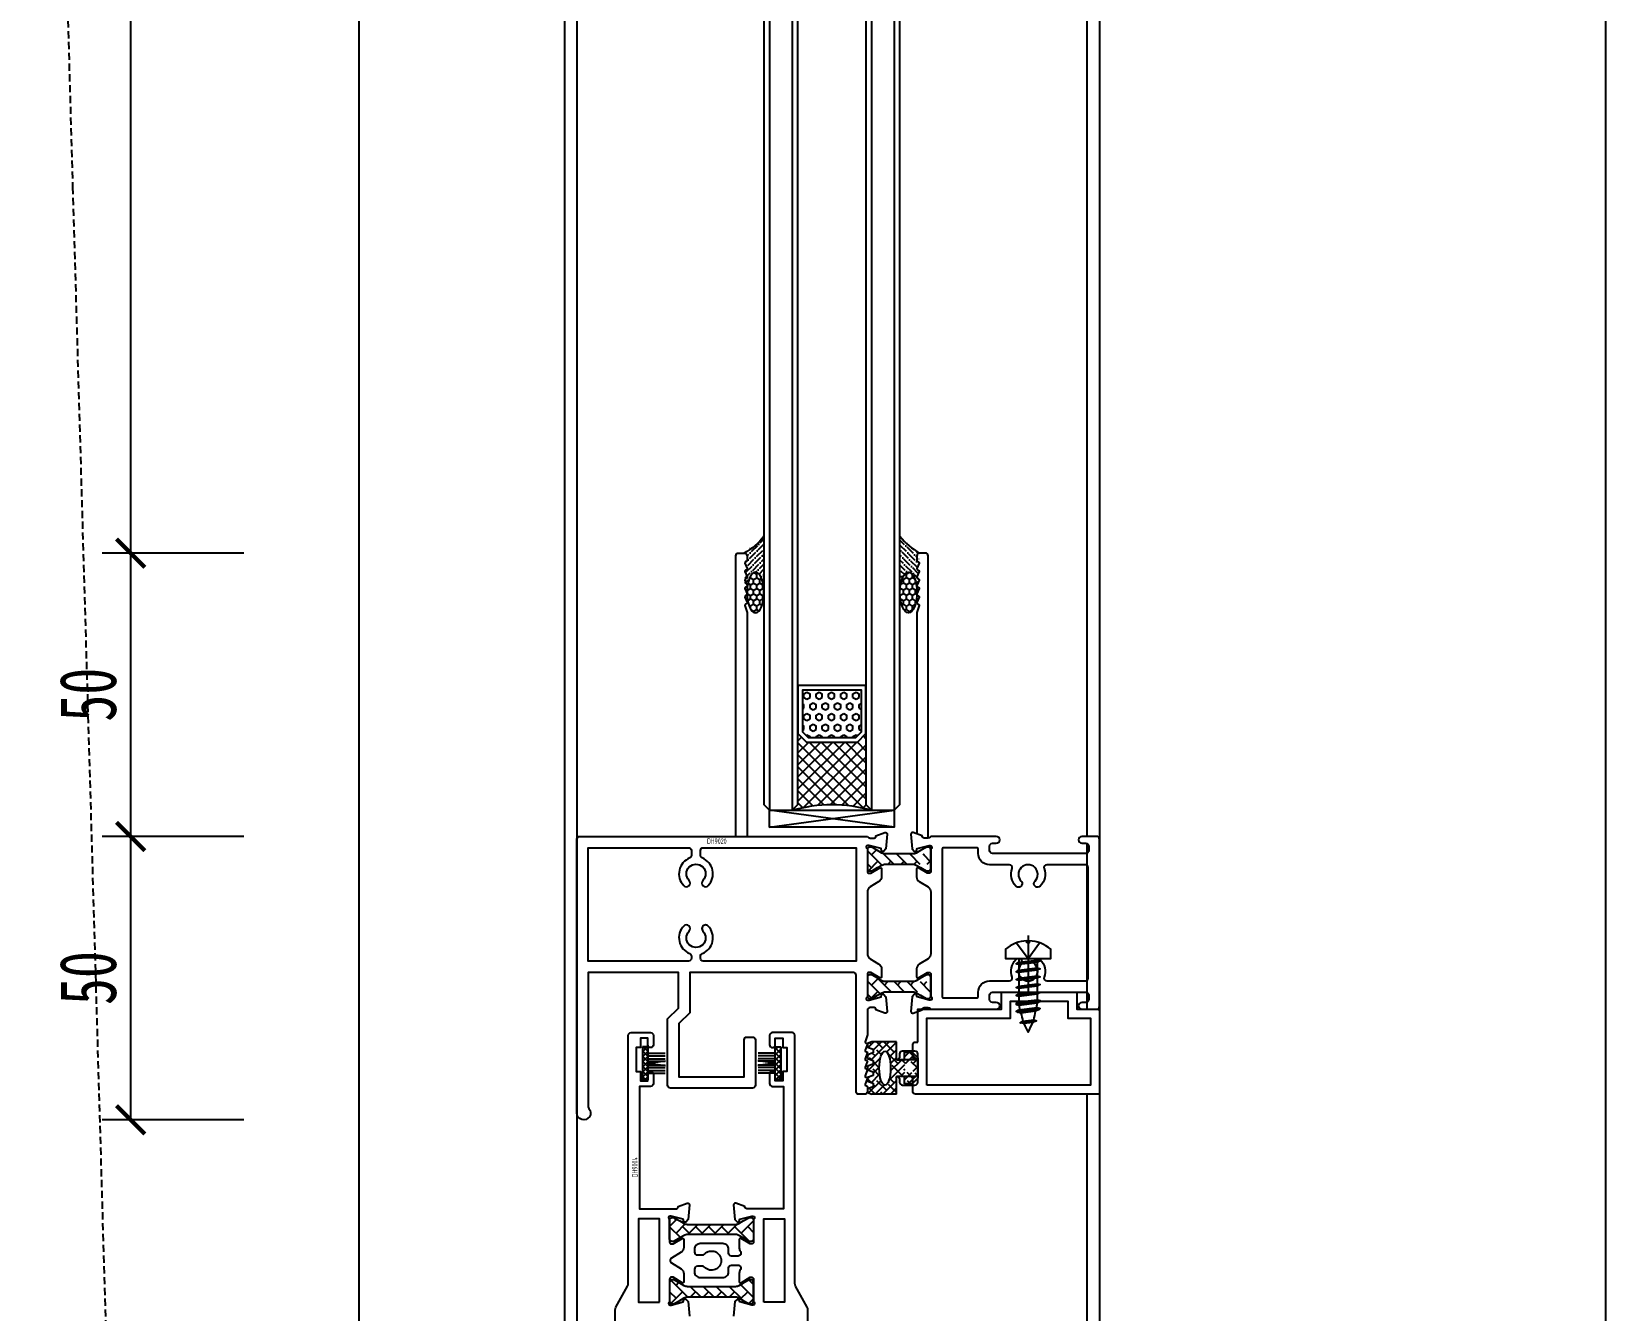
# Model space of a CAD drawing. Header units: millimetres. Extents: x 51249 to 2766742, y -599687 to -1280.
# Drawn here: x 87123.3 to 87401.1, y -119088.2 to -118862.5 of the extents above; entities that cross this region are included whole.
import ezdxf
from ezdxf.enums import TextEntityAlignment as Align

# ---------------------------------------------------------------- set-up
doc = ezdxf.new("R2010")
doc.units = ezdxf.units.MM
doc.header["$LTSCALE"] = 10
doc.header["$PDMODE"] = 3
for name, pattern in [('CENTER', [50.8, 31.75, -6.35, 6.35, -6.35]), ('DASHDOT', [1, 0.5, -0.25, 0, -0.25]), ('DASHED', [19.05, 12.7, -6.35]), ('LG', [4.1, 4, 0.1]), ('M-DASHED', [3.75, 2.5, -1.25])]:
    doc.linetypes.add(name, pattern=pattern)
for name, color, linetype in [('0BZ', 8, 'Continuous'), ('0ZX', 1, 'CENTER'), ('2-NORM', 3, 'Continuous'), ('2FC', 2, 'Continuous'), ('2FJ', 4, 'Continuous'), ('2MB1', 3, 'Continuous'), ('2PJ', 4, 'Continuous'), ('2TC', 8, 'Continuous'), ('2ZC', 3, 'Continuous'), ('CHICUN', 6, 'LG'), ('E-立面活动家具', 22, 'DASHED'), ('IEL-Furn', 1, 'M-DASHED'), ('USER', 7, 'Continuous'), ('填充层', 8, 'Continuous'), ('文字', 2, 'Continuous'), ('标注层', 6, 'Continuous'), ('看线层', 4, 'Continuous')]:
    doc.layers.add(name, color=color, linetype=linetype)
doc.styles.add('DIM', font='SimSun.ttf', dxfattribs={"width": 0.7})
doc.styles.add('kld-T', font='ros1.shx', dxfattribs={"width": 0.75, "bigfont": 'hztxt.shx'})
doc.dimstyles.new('5', dxfattribs={"dimscale": 5, "dimtxt": 2, "dimasz": 1, "dimexe": 1, "dimexo": 1, "dimgap": 0.5, "dimtad": 1, "dimdec": 0, "dimrnd": 5, "dimzin": 0, "dimdsep": 46, "dimtxsty": 'DIM', "dimblk": 'ARCHTICK', "dimcen": 0, "dimclrd": 5, "dimclre": 5, "dimclrt": 35, "dimadec": 0, "dimazin": 0, "dimtfac": 0.5, "dimtdec": 0, "dimtix": 1, "dimtmove": 2, "dimatfit": 2, "dimldrblk": 'A', "dimfxl": 0, "dimtolj": 1, "dimtzin": 0, "dimlwd": -1, "dimlwe": -1, "dimarcsym": 0})
pattern_1 = [(315, (82212.7133, -126784.0274), (2.29894557, 4e-16), [4.8768, -1.6256]), (45, (82213.8628, -126785.1769), (2.29894557, 4e-16), [4.8768, -1.6256])]

# ---------------------------------------------------------------- blocks, each defined once
blk = doc.blocks.new('A$C0A494031')
at = {"layer": '2TC'}
h = blk.add_hatch(dxfattribs=at)
h.set_pattern_fill('ANSI37', color=256, scale=0.2, style=0)
h.set_pattern_definition([(45, (-817.0369, -920.79526), (-0.4490128, 0.4490128), []), (135, (-817.0369, -920.79526), (-0.4490128, -0.4490128), [])])
h.paths.add_polyline_path([(0, 1), (0, 0), (5.8, 0), (5.8, 1)])
at = {"layer": '2PJ'}
for p, q in [((1.13, 1), (1.13, 4)), ((1.61, 1), (1.61, 4)), ((2.12, 1), (2.12, 4)), ((2.9, 1), (2.5, 4.06)), ((2.54, 1), (2.54, 4)), ((2.9, 1), (3.3, 4.06)), ((3.26, 1), (3.26, 4)), ((3.69, 1), (3.69, 4)), ((4.19, 1), (4.19, 4)), ((4.68, 1), (4.68, 4))]:
    blk.add_line(p, q, dxfattribs=at)
blk.add_lwpolyline([(0, 0), (5.8, 0), (5.8, 1), (0, 1)], close=True, dxfattribs=at)
blk = doc.blocks.new('zkblj')
at = {"layer": '填充层', "ltscale": 3}
h = blk.add_hatch(dxfattribs=at)
h.set_pattern_fill('ANSI37', color=256, scale=12, style=0)
h.set_pattern_definition([(225, (146.5796, 7989.9719), (-1.06066017, 1.06066017), []), (135, (146.5796, 7989.9719), (1.06066017, 1.06066017), [])])
edge = h.paths.add_edge_path()
edge.add_line((28, 7.5), (29.5, 6))
edge.add_line((29.5, 6), (17, 6))
edge.add_line((17, 6), (16, 5))
edge.add_ellipse((-8, 12), major_axis=(-17.68, 17.68), ratio=1, start_angle=208.7421, end_angle=241.2625)
edge.add_line((16, 19), (17, 18))
edge.add_line((17, 18), (29.5, 18))
edge.add_line((29.5, 18), (28, 16.5))
edge.add_line((28, 16.5), (28, 7.5))
at = {"layer": '填充层'}
h = blk.add_hatch(dxfattribs=at)
h.set_pattern_fill('HEX', color=256, scale=5, style=0)
h.set_pattern_definition([(7e-15, (-167700.0083, 413937.3947), (0, 1.082531755), [0.625, -1.25]), (120, (-167700.0083, 413937.3947), (-0.9375000002, -0.5412658775), [0.625, -1.25]), (60, (-167699.3833, 413937.3947), (-0.9375000002, 0.5412658775), [0.625, -1.25])])
h.paths.add_polyline_path([(28.8, 7.8), (28.8, 16.2), (29.8, 17.2), (37.2, 17.2), (37.2, 6.8), (29.8, 6.8)])
at = {"layer": '看线层'}
for points in [[(28, 7.5), (28, 16.5), (29.5, 18), (38, 18), (38, 6), (29.5, 6)], [(28.8, 7.8), (28.8, 16.2), (29.8, 17.2), (37.2, 17.2), (37.2, 6.8), (29.8, 6.8)]]:
    blk.add_lwpolyline(points, close=True, dxfattribs=at)
blk.add_arc((-8, 12), 25, 343.7421, 16.2625, dxfattribs=at)
blk = doc.blocks.new('A$C1A1D2990')
at = {"layer": '2TC'}
h = blk.add_hatch(dxfattribs=at)
h.set_pattern_fill('玻璃5', color=256, scale=5, style=0)
h.set_pattern_definition([(0, (-13749.80706, -6473.761), (0.9375, 0.541265875), [0.625, -1.25]), (120, (-13749.80706, -6473.761), (-0.937499998, 0.541265879), [0.625, -1.25]), (60, (-13749.80706, -6473.761), (2e-09, 1.082531754), [-1.25, 0.625])])
edge = h.paths.add_edge_path()
edge.add_ellipse((-6.96, 2), major_axis=(3.6, 0), ratio=0.416362, start_angle=0, end_angle=360)
h = blk.add_hatch(dxfattribs=at)
h.set_pattern_fill('ANSI36', color=256, scale=5, style=0)
h.set_pattern_definition([(45, (-13749.80706, -6473.761), (0.331456304, 1.21533978), [1.5625, -0.3125, 0, -0.3125])])
edge = h.paths.add_edge_path()
edge.add_line((2.95, 3.5), (-6.96, 3.5))
edge.add_ellipse((-6.96, 2), major_axis=(3.6, 0), ratio=0.416362, start_angle=270, end_angle=450, ccw=False)
edge.add_line((-6.96, 0.5), (-6, 0.5))
edge.add_line((-6, 0.5), (-5.29, 0.12))
edge.add_arc((-5.2, 0.3), 0.2, 241.9275, 360)
edge.add_arc((-4.8, 0.3), 0.2, 48.1897, 180, ccw=False)
edge.add_line((-4.67, 0.45), (-4.33, 0.15))
edge.add_arc((-4.2, 0.3), 0.2, 228.1897, 360)
edge.add_arc((-3.8, 0.3), 0.2, 48.1897, 180, ccw=False)
edge.add_line((-3.67, 0.45), (-3.33, 0.15))
edge.add_arc((-3.2, 0.3), 0.2, 228.1897, 360)
edge.add_arc((-2.8, 0.3), 0.2, 48.1897, 180, ccw=False)
edge.add_line((-2.67, 0.45), (-2.33, 0.15))
edge.add_arc((-2.2, 0.3), 0.2, 228.1897, 360)
edge.add_arc((-1.8, 0.3), 0.2, 48.1897, 180, ccw=False)
edge.add_line((-1.67, 0.45), (-1.33, 0.15))
edge.add_arc((-1.2, 0.3), 0.2, 228.1897, 360)
edge.add_arc((-0.8, 0.3), 0.2, 90, 180, ccw=False)
edge.add_line((-0.8, 0.5), (-0.5, 0.5))
edge.add_arc((-0.5, 0), 0.5, 0, 90, ccw=False)
edge.add_arc((9.85, -5.31), 11.19, 128.0574, 151.6578, ccw=False)
at = {"layer": '2PJ'}
blk.add_arc((9.85, -5.31), 11.19, 128.0574, 151.6578, dxfattribs=at)
blk.add_ellipse((-6.96, 2), major_axis=(3.6, 0), ratio=0.416362, dxfattribs=at)
blk = doc.blocks.new('*U541')
at = {"layer": '0ZX', "linetype": 'DASHDOT', "ltscale": 2}
blk.add_line((-4.01, 0), (13.63, 0), dxfattribs=at)
at = {"layer": '2PJ'}
for p, q in [((0, 1.61), (0.29, 1.61)), ((0.95, -2.11), (0.43, 2.11)), ((0.7, 1.61), (1.69, 1.61)), ((2.35, -2.11), (1.83, 2.11)), ((2.1, 1.61), (3.09, 1.61)), ((3.75, -2.11), (3.23, 2.11)), ((3.75, -2.11), (3.23, 2.11)), ((3.5, 1.61), (7.49, 1.61)), ((5.15, -2.11), (4.63, 2.11)), ((6.55, -2.11), (6.03, 2.11)), ((7.95, -2.11), (7.43, 2.11)), ((8.15, -2.11), (7.63, 2.11)), ((9.35, -2.11), (8.83, 2.11)), ((9.52, -1.86), (9.05, 1.95)), ((11.37, -1.41), (11.01, 1.5)), ((0, -1.61), (0.68, -1.61)), ((1.1, -1.61), (2.08, -1.61)), ((2.5, -1.61), (3.48, -1.61)), ((3.9, -1.61), (7.88, -1.61))]:
    blk.add_line(p, q, dxfattribs=at)
blk.add_lwpolyline([(-2.75, -0.2), (-3.1, -0.2, 0.172856), (-1.6, -4), (0, -4), (0, 4), (-1.6, 4, 0.172856), (-3.1, 0.2), (-2.75, 0.2)], format="xyb", close=True, dxfattribs=at)
at = {"layer": '2PJ', "linetype": 'DASHED', "ltscale": 0.5}
blk.add_lwpolyline([(-2.75, -2.02), (0, 0), (-2.75, 2.02)], dxfattribs=at)
at = {"layer": '2PJ'}
for points in [[(0.68, -1.61), (0.29, 1.61), (0.43, 2.11), (0.7, 1.61), (1.1, -1.61), (0.95, -2.11)], [(2.08, -1.61), (1.69, 1.61), (1.83, 2.11), (2.1, 1.61), (2.5, -1.61), (2.35, -2.11)], [(3.48, -1.61), (3.09, 1.61), (3.23, 2.11), (3.5, 1.61), (3.9, -1.61), (3.75, -2.11)], [(3.48, -1.61), (3.09, 1.61), (3.23, 2.11), (3.5, 1.61), (3.9, -1.61), (3.75, -2.11)], [(4.88, -1.61), (4.49, 1.61), (4.63, 2.11), (4.9, 1.61), (5.3, -1.61), (5.15, -2.11)], [(6.28, -1.61), (5.89, 1.61), (6.03, 2.11), (6.3, 1.61), (6.7, -1.61), (6.55, -2.11)], [(7.68, -1.61), (7.29, 1.61), (7.43, 2.11), (7.7, 1.61), (8.1, -1.61), (7.95, -2.11)], [(7.88, -1.61), (7.49, 1.61), (7.63, 2.11), (7.9, 1.61), (8.3, -1.61), (8.15, -2.11)], [(9.08, -1.61), (8.69, 1.61), (8.83, 2.11), (9.1, 1.61), (9.5, -1.61), (9.35, -2.11)], [(9.52, -1.86), (9.25, -1.36), (8.91, 1.45), (9.05, 1.95), (9.34, 1.34), (9.65, -1.24)], [(11.49, -0.75), (11.37, -1.41), (11.1, -0.91), (10.86, 1), (11.01, 1.5), (11.3, 0.83)]]:
    blk.add_lwpolyline(points, close=True, dxfattribs=at)
for points in [[(8.91, 1.45, 0.012379), (8.22, 1.61), (7.9, 1.61)], [(11.49, -0.75, 0.029557), (13, 0, 0.03325), (11.3, 0.83)]]:
    blk.add_lwpolyline(points, format="xyb", dxfattribs=at)
for centre, radius, start, end in [((3.67, -28), 29.88, 76.0776, 79.0672), ((5.41, 12.35), 14.24, 281.6889, 285.6353), ((3.39, 29.41), 31.29, 281.5526, 284.2591)]:
    blk.add_arc(centre, radius, start, end, dxfattribs=at)
blk = doc.blocks.new('CURTAIL SIDE ELEV')
at = {"layer": 'E-立面活动家具', "color": 251, "linetype": 'DASHED', "ltscale": 0.01}
for p, q in [((-0.34, -113.25), (-11.04, -485.43)), ((-11.04, -485.43), (-26.27, -1011.63))]:
    blk.add_line(p, q, dxfattribs=at)
blk = doc.blocks.new('_ArchTick')
at = {"color": 0, "linetype": 'ByBlock', "const_width": 0.15}
blk.add_lwpolyline([(-0.5, -0.5), (0.5, 0.5)], dxfattribs=at)
blk = doc.blocks.new('*D1031')
at = {"color": 5, "ltscale": 0.15}
for p, q in [((87160.82, -118724.51), (87135.82, -118724.51)), ((87140.82, -118724.51), (87140.82, -118954.51)), ((87160.82, -118954.51), (87135.82, -118954.51))]:
    blk.add_line(p, q, dxfattribs=at)
at = {"layer": 'Defpoints', "color": 0, "ltscale": 0.15}
for p in [(87248.61, -118724.51), (87140.82, -118954.51), (87248.61, -118954.51)]:
    blk.add_point(p, dxfattribs=at)
at = {"color": 5, "ltscale": 0.15, "xscale": 5, "yscale": 5, "zscale": 5}
for p, rotation in [((87140.82, -118724.51), 90), ((87140.82, -118954.51), 270)]:
    blk.add_blockref('_ArchTick', p, dxfattribs=dict(at, rotation=rotation))
at = {"color": 35, "ltscale": 0.15, "insert": (87133.32, -118839.51), "char_height": 10, "attachment_point": 5, "rotation": 90, "style": 'DIM'}
blk.add_mtext('\\A1;230', dxfattribs=at)
blk = doc.blocks.new('A')
for p, q in [((-1.435, 1.148), (-1.09, 1.437)), ((-1.435, 1.148), (-0.369, 0)), ((-1.09, 1.437), (0, 0)), ((-0.369, 0), (-2.127, 0)), ((-1.435, -1.148), (-0.369, 0)), ((-1.09, -1.437), (0, 0)), ((-1.435, -1.148), (-1.09, -1.437))]:
    blk.add_line(p, q)
for points in [[(-1.435, 1.148), (-1.09, 1.437), (-0.369, 0), (0, 0)], [(-1.435, -1.148), (-1.09, -1.437), (-0.369, 0), (0, 0)]]:
    blk.add_solid(points)
blk = doc.blocks.new('*D1032')
at = {"color": 5, "ltscale": 0.15}
for p, q in [((87160.82, -118954.51), (87135.82, -118954.51)), ((87140.82, -118954.51), (87140.82, -119004.51)), ((87160.82, -119004.51), (87135.82, -119004.51))]:
    blk.add_line(p, q, dxfattribs=at)
at = {"layer": 'Defpoints', "color": 0, "ltscale": 0.15}
for p in [(87248.61, -118954.51), (87140.82, -119004.51), (87247.61, -119004.51)]:
    blk.add_point(p, dxfattribs=at)
at = {"color": 5, "ltscale": 0.15, "xscale": 5, "yscale": 5, "zscale": 5}
for p, rotation in [((87140.82, -118954.51), 90), ((87140.82, -119004.51), 270)]:
    blk.add_blockref('_ArchTick', p, dxfattribs=dict(at, rotation=rotation))
at = {"color": 35, "ltscale": 0.15, "insert": (87133.32, -118979.51), "char_height": 10, "attachment_point": 5, "rotation": 90, "style": 'DIM'}
blk.add_mtext('\\A1;50', dxfattribs=at)
blk = doc.blocks.new('*D1033')
at = {"color": 5, "ltscale": 0.15}
for p, q in [((87160.82, -119004.51), (87135.82, -119004.51)), ((87140.82, -119004.51), (87140.82, -119054.51)), ((87160.82, -119054.51), (87135.82, -119054.51))]:
    blk.add_line(p, q, dxfattribs=at)
at = {"layer": 'Defpoints', "color": 0, "ltscale": 0.15}
for p in [(87247.61, -119004.51), (87140.82, -119054.51), (87220.78, -119054.51)]:
    blk.add_point(p, dxfattribs=at)
at = {"color": 5, "ltscale": 0.15, "xscale": 5, "yscale": 5, "zscale": 5}
for p, rotation in [((87140.82, -119004.51), 90), ((87140.82, -119054.51), 270)]:
    blk.add_blockref('_ArchTick', p, dxfattribs=dict(at, rotation=rotation))
at = {"color": 35, "ltscale": 0.15, "insert": (87133.32, -119029.51), "char_height": 10, "attachment_point": 5, "rotation": 90, "style": 'DIM'}
blk.add_mtext('\\A1;50', dxfattribs=at)

msp = doc.modelspace()

# ---------------------------------------------------------------- hatches: boundary and pattern name
at = {"layer": '0BZ'}
h = msp.add_hatch(dxfattribs=at)
h.set_pattern_fill('ANSI38', color=256, scale=0.3)
h.set_pattern_definition([(45, (87270.837, -119049.9844), (-0.67352, 0.67352), []), (135, (87270.837, -119049.9844), (-2.02056, 0.67352), [2.38125, -1.42875])])
h.paths.add_polyline_path([(87275.96, -119043.92), (87275.96, -119040.78), (87271.64, -119040.78), (87270.84, -119041.05), (87270.84, -119041.72), (87271.84, -119042.05), (87271.84, -119042.72), (87270.84, -119043.05), (87270.84, -119043.72), (87271.84, -119044.05), (87271.84, -119044.72), (87270.84, -119045.05), (87270.84, -119045.72), (87271.84, -119046.05), (87271.84, -119046.72), (87270.84, -119047.05), (87270.84, -119047.72), (87271.84, -119048.05), (87271.84, -119048.72), (87270.84, -119049.05), (87270.84, -119049.72), (87271.64, -119049.98), (87275.96, -119049.98), (87275.96, -119046.86), (87277.39, -119046.86), (87277.39, -119048.18), (87278.74, -119048.18), (87279.75, -119047.17), (87279.75, -119043.6), (87278.74, -119042.59), (87277.39, -119042.59), (87277.39, -119043.92)])
h.paths.add_polyline_path([(87277.42, -119044.6), (87278.92, -119044.6), (87278.92, -119046.19), (87277.42, -119046.19)], flags=16)
edge = h.paths.add_edge_path(flags=16)
edge.add_ellipse((87273.93, -119045.42), major_axis=(0, -3), ratio=0.335331, start_angle=0, end_angle=360)
at = {"layer": '2TC'}
h = msp.add_hatch(dxfattribs=at)
h.set_pattern_fill('AR-HBONE', color=256, scale=0.016, angle=-90, style=0)
h.set_pattern_definition([(315, (82212.7133, -126786.2412), (2.29894557, 4e-16), [4.8768, -1.6256]), (45, (82213.8628, -126787.3907), (2.29894557, 4e-16), [4.8768, -1.6256])])
edge = h.paths.add_edge_path()
edge.add_line((87282.02, -119031.94), (87282.02, -119030.14))
edge.add_line((87282.02, -119030.14), (87274, -119030.14))
edge.add_arc((87274, -119028.94), 1.2, 239.9522, 270, ccw=False)
edge.add_line((87273.4, -119029.98), (87272.63, -119029.54))
edge.add_line((87272.63, -119029.54), (87271.65, -119028.97))
edge.add_arc((87271.54, -119029.15), 0.21, 60.0949, 90)
edge.add_line((87271.54, -119028.94), (87271.23, -119028.94))
edge.add_arc((87271.23, -119029.34), 0.4, 90, 180)
edge.add_line((87270.83, -119029.34), (87270.83, -119032.74))
edge.add_arc((87271.23, -119032.74), 0.4, 180, 270)
edge.add_line((87271.23, -119033.14), (87271.54, -119033.14))
edge.add_arc((87271.54, -119032.93), 0.21, 270, 299.9045)
edge.add_line((87271.65, -119033.11), (87272.63, -119032.55))
edge.add_line((87272.63, -119032.55), (87273.4, -119032.1))
edge.add_arc((87274, -119033.14), 1.2, 90, 120.048, ccw=False)
edge.add_line((87274, -119031.94), (87282.02, -119031.94))
edge = h.paths.add_edge_path()
edge.add_line((87282.02, -119009.41), (87282.02, -119007.61))
edge.add_line((87282.02, -119007.61), (87274, -119007.61))
edge.add_arc((87274, -119006.41), 1.2, 239.9522, 270, ccw=False)
edge.add_line((87273.4, -119007.45), (87272.63, -119007.01))
edge.add_line((87272.63, -119007.01), (87271.65, -119006.44))
edge.add_arc((87271.54, -119006.62), 0.21, 60.0949, 90)
edge.add_line((87271.54, -119006.41), (87271.23, -119006.41))
edge.add_arc((87271.23, -119006.81), 0.4, 90, 180)
edge.add_line((87270.83, -119006.81), (87270.83, -119010.21))
edge.add_arc((87271.23, -119010.21), 0.4, 180, 270)
edge.add_line((87271.23, -119010.61), (87271.54, -119010.61))
edge.add_arc((87271.54, -119010.4), 0.21, 270, 299.9045)
edge.add_line((87271.65, -119010.58), (87272.63, -119010.01))
edge.add_line((87272.63, -119010.01), (87273.4, -119009.57))
edge.add_arc((87274, -119010.61), 1.2, 90, 120.048, ccw=False)
edge.add_line((87274, -119009.41), (87282.02, -119009.41))
h = msp.add_hatch(dxfattribs=at)
h.set_pattern_fill('AR-HBONE', color=256, scale=0.016, angle=-90, style=0)
h.set_pattern_definition(pattern_1)
edge = h.paths.add_edge_path()
edge.add_arc((87247.57, -119071.76), 1.2, 269.9999, 300.0478)
edge.add_line((87248.17, -119072.8), (87248.93, -119072.36))
edge.add_line((87248.93, -119072.36), (87249.92, -119071.79))
edge.add_arc((87250.02, -119071.97), 0.21, 90.0004, 119.9051, ccw=False)
edge.add_line((87250.02, -119071.76), (87250.33, -119071.76))
edge.add_arc((87250.33, -119072.16), 0.4, 0, 90, ccw=False)
edge.add_line((87250.73, -119072.16), (87250.73, -119075.56))
edge.add_arc((87250.33, -119075.56), 0.4, -90, 0, ccw=False)
edge.add_line((87250.33, -119075.96), (87250.02, -119075.96))
edge.add_arc((87250.02, -119075.75), 0.21, 240.0955, 270, ccw=False)
edge.add_line((87249.92, -119075.93), (87248.93, -119075.36))
edge.add_line((87248.93, -119075.36), (87248.17, -119074.92))
edge.add_arc((87247.57, -119075.96), 1.2, 59.952, 90)
edge.add_line((87247.57, -119074.76), (87243.33, -119074.76))
edge.add_line((87243.33, -119074.76), (87239.1, -119074.76))
edge.add_arc((87239.1, -119075.96), 1.2, 90.0001, 120.048)
edge.add_line((87238.5, -119074.92), (87237.73, -119075.36))
edge.add_line((87237.73, -119075.36), (87236.75, -119075.93))
edge.add_arc((87236.64, -119075.75), 0.21, 269.9997, 299.9045, ccw=False)
edge.add_line((87236.64, -119075.96), (87236.33, -119075.96))
edge.add_arc((87236.33, -119075.56), 0.4, 180, 270, ccw=False)
edge.add_line((87235.93, -119075.56), (87235.93, -119072.16))
edge.add_arc((87236.33, -119072.16), 0.4, 90, 180, ccw=False)
edge.add_line((87236.33, -119071.76), (87236.64, -119071.76))
edge.add_arc((87236.64, -119071.97), 0.21, 60.0949, 89.9998, ccw=False)
edge.add_line((87236.75, -119071.79), (87237.73, -119072.36))
edge.add_line((87237.73, -119072.36), (87238.5, -119072.8))
edge.add_arc((87239.1, -119071.76), 1.2, 239.9521, 270)
edge.add_line((87239.1, -119072.96), (87243.33, -119072.96))
edge.add_line((87243.33, -119072.96), (87247.57, -119072.96))
h = msp.add_hatch(dxfattribs=at)
h.set_pattern_fill('AR-HBONE', color=256, scale=0.016, angle=-90, style=0)
h.set_pattern_definition(pattern_1)
edge = h.paths.add_edge_path()
edge.add_arc((87247.57, -119086.96), 1.2, 59.9522, 90.0001, ccw=False)
edge.add_line((87248.17, -119085.93), (87248.93, -119086.37))
edge.add_line((87248.93, -119086.37), (87249.92, -119086.94))
edge.add_arc((87250.02, -119086.75), 0.21, 240.0949, 269.9996)
edge.add_line((87250.02, -119086.96), (87250.33, -119086.96))
edge.add_arc((87250.33, -119086.56), 0.4, 270, 360)
edge.add_line((87250.73, -119086.56), (87250.73, -119083.16))
edge.add_arc((87250.33, -119083.16), 0.4, 0, 90)
edge.add_line((87250.33, -119082.76), (87250.02, -119082.76))
edge.add_arc((87250.02, -119082.97), 0.21, 90, 119.9045)
edge.add_line((87249.92, -119082.79), (87248.93, -119083.36))
edge.add_line((87248.93, -119083.36), (87248.17, -119083.8))
edge.add_arc((87247.57, -119082.76), 1.2, 270, 300.048, ccw=False)
edge.add_line((87247.57, -119083.96), (87243.33, -119083.96))
edge.add_line((87243.33, -119083.96), (87239.1, -119083.96))
edge.add_arc((87239.1, -119082.76), 1.2, 239.952, 269.9999, ccw=False)
edge.add_line((87238.5, -119083.8), (87237.73, -119083.36))
edge.add_line((87237.73, -119083.36), (87236.75, -119082.79))
edge.add_arc((87236.64, -119082.97), 0.21, 60.0955, 90.0003)
edge.add_line((87236.64, -119082.76), (87236.33, -119082.76))
edge.add_arc((87236.33, -119083.16), 0.4, 90, 180)
edge.add_line((87235.93, -119083.16), (87235.93, -119086.56))
edge.add_arc((87236.33, -119086.56), 0.4, 180, 270)
edge.add_line((87236.33, -119086.96), (87236.64, -119086.96))
edge.add_arc((87236.64, -119086.75), 0.21, 270.0002, 299.9051)
edge.add_line((87236.75, -119086.94), (87237.73, -119086.37))
edge.add_line((87237.73, -119086.37), (87238.5, -119085.93))
edge.add_arc((87239.1, -119086.96), 1.2, 90, 120.0479, ccw=False)
edge.add_line((87239.1, -119085.76), (87243.33, -119085.76))
edge.add_line((87243.33, -119085.76), (87247.57, -119085.76))

# ---------------------------------------------------------------- linework, layer by layer
at = {"layer": '2-NORM', "color": 134}
for p, q in [((87181.08, -118674.51), (87181.08, -121054.51)), ((87217.38, -118674.51), (87217.38, -121086.29)), ((87219.58, -118674.51), (87219.58, -121054.51)), ((87309.58, -118674.51), (87309.58, -119004.51)), ((87311.78, -118674.51), (87311.78, -121054.51)), ((87401.08, -118674.51), (87401.08, -121059.51)), ((87309.58, -119005.75), (87309.58, -119035.01)), ((87309.58, -119050), (87309.58, -121054.51))]:
    msp.add_line(p, q, dxfattribs=at)
at = {"layer": '2FC'}
msp.add_lwpolyline([(87279.72, -119040.8), (87279.72, -119035.01), (87294.48, -119035.01), (87294.48, -119032.01), (87307.78, -119032.01), (87307.78, -119035.01), (87311.48, -119035.01, -0.414214), (87311.78, -119035.31), (87311.78, -119050), (87279.33, -119050, -0.414214), (87278.83, -119049.5), (87278.83, -119047.4, -0.414214), (87279.33, -119046.9), (87276.02, -119046.9, -0.414214), (87276.52, -119047.4), (87276.52, -119047.9, 0.414214), (87277.02, -119048.4), (87279.22, -119048.4, 0.414214), (87279.72, -119047.9), (87279.72, -119042.9, 0.414214), (87279.22, -119042.4), (87277.02, -119042.4, 0.414214), (87276.52, -119042.9), (87276.52, -119043.4, -0.414214), (87276.02, -119043.9), (87279.33, -119043.9, -0.414214), (87278.83, -119043.4), (87278.83, -119041.3, -0.414214), (87279.33, -119040.8)], format="xyb", close=True, dxfattribs=at)
msp.add_lwpolyline([(87281.32, -119048.4), (87281.32, -119036.61), (87296.08, -119036.61), (87296.08, -119033.61), (87306.18, -119033.61), (87306.18, -119036.61), (87310.18, -119036.61), (87310.18, -119048.4)], close=True, dxfattribs=at)
at = {"layer": '2FJ'}
msp.add_lwpolyline([(87253.58, -118999.88), (87275.58, -118999.88), (87275.58, -119002.88), (87253.58, -119002.88)], close=True, dxfattribs=at)
for points in [[(87275.58, -119002.88), (87253.58, -118999.88)], [(87253.58, -119002.88), (87275.58, -118999.88)]]:
    msp.add_lwpolyline(points, dxfattribs=at)
for points in [[(87274, -119007.61, -0.131865), (87273.4, -119007.45), (87272.63, -119007.01), (87271.65, -119006.44, 0.13123), (87271.54, -119006.41), (87271.23, -119006.41, 0.414214), (87270.83, -119006.81), (87270.83, -119010.21, 0.414214), (87271.23, -119010.61), (87271.54, -119010.61, 0.131229), (87271.65, -119010.58), (87272.63, -119010.01), (87273.4, -119009.57, -0.131865), (87274, -119009.41), (87278.23, -119009.41), (87278.85, -119009.41, -0.131865), (87279.45, -119009.57), (87280.22, -119010.01), (87281.2, -119010.58, 0.13123), (87281.3, -119010.61), (87281.62, -119010.61, 0.414214), (87282.02, -119010.21), (87282.02, -119006.81, 0.414214), (87281.62, -119006.41), (87281.3, -119006.41, 0.131231), (87281.2, -119006.44), (87280.22, -119007.01), (87279.45, -119007.45, -0.131865), (87278.85, -119007.61), (87278.23, -119007.61)], [(87274, -119030.14, -0.131865), (87273.4, -119029.98), (87272.63, -119029.54), (87271.65, -119028.97, 0.13123), (87271.54, -119028.94), (87271.23, -119028.94, 0.414214), (87270.83, -119029.34), (87270.83, -119032.74, 0.414214), (87271.23, -119033.14), (87271.54, -119033.14, 0.131229), (87271.65, -119033.11), (87272.63, -119032.55), (87273.4, -119032.1, -0.131865), (87274, -119031.94), (87278.23, -119031.94), (87278.85, -119031.94, -0.131865), (87279.45, -119032.1), (87280.22, -119032.55), (87281.2, -119033.11, 0.13123), (87281.3, -119033.14), (87281.62, -119033.14, 0.414214), (87282.02, -119032.74), (87282.02, -119029.34, 0.414214), (87281.62, -119028.94), (87281.3, -119028.94, 0.131231), (87281.2, -119028.97), (87280.22, -119029.54), (87279.45, -119029.98, -0.131865), (87278.85, -119030.14), (87278.23, -119030.14)], [(87247.57, -119072.96, 0.131865), (87248.17, -119072.8), (87248.93, -119072.36), (87249.92, -119071.79, -0.13123), (87250.02, -119071.76), (87250.33, -119071.76, -0.414214), (87250.73, -119072.16), (87250.73, -119075.56, -0.414214), (87250.33, -119075.96), (87250.02, -119075.96, -0.131229), (87249.92, -119075.93), (87248.93, -119075.36), (87248.17, -119074.92, 0.131865), (87247.57, -119074.76), (87243.33, -119074.76), (87239.1, -119074.76, 0.131865), (87238.5, -119074.92), (87237.73, -119075.36), (87236.75, -119075.93, -0.13123), (87236.64, -119075.96), (87236.33, -119075.96, -0.414214), (87235.93, -119075.56), (87235.93, -119072.16, -0.414214), (87236.33, -119071.76), (87236.64, -119071.76, -0.131231), (87236.75, -119071.79), (87237.73, -119072.36), (87238.5, -119072.8, 0.131865), (87239.1, -119072.96), (87243.33, -119072.96)], [(87247.57, -119085.76, -0.131865), (87248.17, -119085.93), (87248.93, -119086.37), (87249.92, -119086.94, 0.13123), (87250.02, -119086.96), (87250.33, -119086.96, 0.414214), (87250.73, -119086.56), (87250.73, -119083.16, 0.414214), (87250.33, -119082.76), (87250.02, -119082.76, 0.131229), (87249.92, -119082.79), (87248.93, -119083.36), (87248.17, -119083.8, -0.131865), (87247.57, -119083.96), (87243.33, -119083.96), (87239.1, -119083.96, -0.131865), (87238.5, -119083.8), (87237.73, -119083.36), (87236.75, -119082.79, 0.13123), (87236.64, -119082.76), (87236.33, -119082.76, 0.414214), (87235.93, -119083.16), (87235.93, -119086.56, 0.414214), (87236.33, -119086.96), (87236.64, -119086.96, 0.131231), (87236.75, -119086.94), (87237.73, -119086.37), (87238.5, -119085.93, -0.131865), (87239.1, -119085.76), (87243.33, -119085.76)]]:
    msp.add_lwpolyline(points, format="xyb", close=True, dxfattribs=at)
at = {"layer": '2MB1', "color": 8}
for p, q in [((87253.58, -118746.07), (87253.58, -118999.88)), ((87257.58, -118746.07), (87257.58, -118999.88)), ((87271.58, -118746.07), (87271.58, -118999.88)), ((87275.58, -118746.07), (87275.58, -118999.88))]:
    msp.add_line(p, q, dxfattribs=at)
at = {"layer": '2MB1'}
for points in [[(87252.58, -118746.07), (87252.58, -118998.88), (87253.58, -118999.88), (87257.58, -118999.88), (87258.58, -118998.88), (87258.58, -118746.07)], [(87270.58, -118746.07), (87270.58, -118998.88), (87271.58, -118999.88), (87275.58, -118999.88), (87276.58, -118998.88), (87276.58, -118746.07)]]:
    msp.add_lwpolyline(points, dxfattribs=at)
at = {"layer": '2PJ'}
for p, q in [((87271.64, -119040.78), (87270.84, -119041.05)), ((87270.84, -119041.05), (87270.84, -119041.72)), ((87270.84, -119041.72), (87271.84, -119042.05)), ((87275.96, -119040.78), (87271.64, -119040.78)), ((87271.84, -119042.05), (87271.84, -119042.72)), ((87275.96, -119043.92), (87275.96, -119040.78)), ((87271.84, -119042.72), (87270.84, -119043.05)), ((87270.84, -119043.05), (87270.84, -119043.72)), ((87270.84, -119043.72), (87271.84, -119044.05)), ((87271.84, -119044.72), (87270.84, -119045.05)), ((87270.84, -119045.05), (87270.84, -119045.72)), ((87271.84, -119044.05), (87271.84, -119044.72)), ((87275.96, -119043.92), (87277.39, -119043.92)), ((87277.39, -119042.59), (87278.74, -119042.59)), ((87277.39, -119043.92), (87277.39, -119042.59)), ((87278.74, -119042.59), (87279.75, -119043.6)), ((87279.75, -119043.6), (87279.75, -119047.17)), ((87270.84, -119045.72), (87271.84, -119046.05)), ((87271.84, -119046.72), (87270.84, -119047.05)), ((87270.84, -119047.05), (87270.84, -119047.72)), ((87270.84, -119047.72), (87271.84, -119048.05)), ((87271.84, -119046.05), (87271.84, -119046.72)), ((87271.84, -119048.05), (87271.84, -119048.72)), ((87275.96, -119049.98), (87275.96, -119046.86)), ((87277.39, -119046.86), (87275.96, -119046.86)), ((87277.39, -119048.18), (87277.39, -119046.86)), ((87279.75, -119047.17), (87278.74, -119048.18)), ((87271.84, -119048.72), (87270.84, -119049.05)), ((87270.84, -119049.05), (87270.84, -119049.72)), ((87270.84, -119049.72), (87271.64, -119049.98)), ((87275.96, -119049.98), (87271.64, -119049.98)), ((87278.74, -119048.18), (87277.39, -119048.18))]:
    msp.add_line(p, q, dxfattribs=at)
msp.add_ellipse((87273.93, -119045.42), major_axis=(0, -3), ratio=0.335331, start_param=3.141593, end_param=9.424778, dxfattribs=at)
at = {"layer": '2ZC'}
for points in [[(87247.61, -119004.51), (87247.61, -118955.01, -0.414214), (87248.11, -118954.51), (87249.11, -118954.51, -0.414214), (87249.61, -118955.01), (87249.61, -118955.81, -0.414214), (87249.41, -118956.01, 0.52793), (87249.22, -118956.28), (87249.59, -118957.23, -0.52793), (87249.41, -118957.51, 0.52793), (87249.22, -118957.78), (87249.59, -118958.73, -0.52793), (87249.41, -118959.01, 0.52793), (87249.22, -118959.28), (87249.59, -118960.23, -0.52793), (87249.41, -118960.51, 0.52793), (87249.22, -118960.78), (87249.59, -118961.73, -0.52793), (87249.41, -118962.01, 0.52793), (87249.22, -118962.28), (87249.59, -118963.23, -0.52793), (87249.41, -118963.51, 0.506738), (87249.22, -118963.77), (87249.61, -118965.01), (87249.61, -119004.51)], [(87281.56, -119004.81), (87281.56, -118955.01, 0.414214), (87281.06, -118954.51), (87280.06, -118954.51, 0.414214), (87279.56, -118955.01), (87279.56, -118955.81, 0.414214), (87279.76, -118956.01, -0.52793), (87279.94, -118956.28), (87279.57, -118957.23, 0.52793), (87279.76, -118957.51, -0.52793), (87279.94, -118957.78), (87279.57, -118958.73, 0.52793), (87279.76, -118959.01, -0.52793), (87279.94, -118959.28), (87279.57, -118960.23, 0.52793), (87279.76, -118960.51, -0.52793), (87279.94, -118960.78), (87279.57, -118961.73, 0.52793), (87279.76, -118962.01, -0.52793), (87279.94, -118962.28), (87279.57, -118963.23, 0.52793), (87279.76, -118963.51, -0.506738), (87279.95, -118963.77), (87279.56, -118965.01), (87279.56, -119004.06)], [(87226.33, -119104.01), (87226.33, -119088.06, -0.127316), (87226.46, -119087.57), (87228.51, -119083.88, 0.127316), (87228.63, -119083.39), (87228.63, -119039.62, -0.414214), (87229.13, -119039.12), (87232.58, -119039.12, -0.414214), (87233.08, -119039.62), (87233.08, -119041.27, -1), (87232.08, -119041.27), (87232.08, -119040.12), (87230.78, -119040.12), (87230.78, -119041.77), (87230.03, -119041.77), (87230.03, -119045.97), (87230.78, -119045.97), (87230.78, -119047.62), (87232.08, -119047.62), (87232.08, -119046.47, -1), (87233.08, -119046.47), (87233.08, -119048.12, -0.414214), (87232.58, -119048.62), (87230.63, -119048.62), (87230.63, -119070.21), (87237.13, -119070.21, 0.414214), (87237.43, -119069.91), (87237.43, -119069.81), (87239.03, -119069.23, -0.548619), (87239.43, -119069.53), (87239.21, -119072.12), (87238.77, -119072.55, -0.57735), (87238.44, -119072.46), (87238.34, -119072.07), (87236.23, -119071.51), (87236.03, -119071.51, 0.843039), (87235.93, -119072.09), (87235.93, -119076.11, 0.414214), (87236.23, -119076.41), (87236.54, -119076.41), (87238.13, -119075.44, -0.585524), (87238.43, -119075.61), (87238.43, -119077.03, -0.261413), (87237.95, -119077.89), (87236.24, -119078.93, 0.561174), (87236.24, -119079.78), (87237.95, -119080.83, -0.261413), (87238.43, -119081.68), (87238.43, -119083.11, -0.585524), (87238.13, -119083.28), (87236.54, -119082.31), (87236.23, -119082.31, 0.414214), (87235.93, -119082.61), (87235.93, -119086.62, 0.843039), (87236.03, -119087.21), (87236.23, -119087.21), (87238.34, -119086.64), (87238.44, -119086.26, -0.57735), (87238.77, -119086.17), (87239.21, -119086.6), (87239.43, -119089.18, -0.548619)], [(87260.33, -119104.01), (87260.33, -119088.06, 0.127316), (87260.21, -119087.57), (87258.16, -119083.88, -0.127316), (87258.03, -119083.39), (87258.03, -119039.62, 0.414214), (87257.53, -119039.12), (87254.08, -119039.12, 0.414214), (87253.58, -119039.62), (87253.58, -119041.27, 1), (87254.58, -119041.27), (87254.58, -119040.12), (87255.88, -119040.12), (87255.88, -119041.77), (87256.63, -119041.77), (87256.63, -119045.97), (87255.88, -119045.97), (87255.88, -119047.62), (87254.58, -119047.62), (87254.58, -119046.47, 1), (87253.58, -119046.47), (87253.58, -119048.12, 0.414214), (87254.08, -119048.62), (87256.03, -119048.62), (87256.03, -119070.21), (87249.53, -119070.21, -0.414214), (87249.23, -119069.91), (87249.23, -119069.81), (87247.64, -119069.23, 0.548619), (87247.23, -119069.53), (87247.46, -119072.12), (87247.89, -119072.55, 0.57735), (87248.23, -119072.46), (87248.33, -119072.07), (87250.43, -119071.51), (87250.63, -119071.51, -0.843039), (87250.73, -119072.09), (87250.73, -119076.11, -0.414214), (87250.43, -119076.41), (87250.13, -119076.41), (87248.54, -119075.44, 0.585524), (87248.23, -119075.61), (87248.23, -119077.17, 0.158818), (87248.43, -119077.76, -0.613383), (87248.02, -119078.56), (87246.83, -119078.56, -0.414214), (87246.33, -119078.06), (87246.33, -119077.36, 0.414214), (87245.33, -119076.36), (87241.33, -119076.36, 0.414214), (87240.33, -119077.36), (87240.33, -119077.86, 0.414214), (87240.83, -119078.36), (87241.73, -119078.36, 0.207728), (87242.09, -119078.2, -2.534767), (87242.09, -119080.52, 0.207728), (87241.73, -119080.36), (87240.83, -119080.36, 0.414214), (87240.33, -119080.86), (87240.33, -119081.36, 0.414214), (87241.33, -119082.36), (87245.33, -119082.36, 0.414214), (87246.33, -119081.36), (87246.33, -119080.66, -0.414214), (87246.83, -119080.16), (87248.02, -119080.16, -0.613383), (87248.43, -119080.95, 0.158818), (87248.23, -119081.54), (87248.23, -119083.11, 0.585524), (87248.54, -119083.28), (87250.13, -119082.31), (87250.43, -119082.31, -0.414214), (87250.73, -119082.61), (87250.73, -119086.62, -0.843039), (87250.63, -119087.21), (87250.43, -119087.21), (87248.33, -119086.64), (87248.23, -119086.26, 0.57735), (87247.89, -119086.17), (87247.46, -119086.6), (87247.23, -119089.18, 0.548619)]]:
    msp.add_lwpolyline(points, format="xyb", dxfattribs=at)
for points in [[(87270.87, -119004.51, 0.298217), (87271.33, -119004.81), (87272.03, -119004.81, 0.414214), (87272.33, -119004.51), (87272.33, -119004.41), (87273.93, -119003.83, -0.548619), (87274.33, -119004.13), (87274.11, -119006.72), (87273.67, -119007.15, -0.57735), (87273.34, -119007.06), (87273.24, -119006.67), (87271.13, -119006.11), (87270.93, -119006.11, 0.843039), (87270.83, -119006.69), (87270.83, -119010.71, 0.414214), (87271.13, -119011.01), (87271.44, -119011.01), (87273.03, -119010.04, -0.585524), (87273.33, -119010.21), (87273.33, -119011.63, -0.261413), (87272.85, -119012.49), (87271.31, -119013.43, 0.261413), (87270.83, -119014.28), (87270.83, -119025.23, 0.261413), (87271.31, -119026.09), (87272.85, -119027.03, -0.261413), (87273.33, -119027.88), (87273.33, -119029.31), (87273.33, -119029.31, -0.585524), (87273.03, -119029.48), (87271.44, -119028.51), (87271.13, -119028.51, 0.414214), (87270.83, -119028.81), (87270.83, -119032.82, 0.843039), (87270.93, -119033.41), (87271.13, -119033.41), (87273.24, -119032.84), (87273.34, -119032.46, -0.57735), (87273.67, -119032.37), (87274.11, -119032.8), (87274.33, -119035.38, -0.548619), (87273.93, -119035.69), (87272.33, -119035.11), (87272.33, -119035.01, 0.414214), (87272.03, -119034.71), (87271.33, -119034.71, 0.414214), (87270.83, -119035.21), (87270.83, -119039.51), (87270.44, -119040.75, 0.506738), (87270.63, -119041.01, -0.52793), (87270.82, -119041.28), (87270.45, -119042.23, 0.52793), (87270.63, -119042.51, -0.52793), (87270.82, -119042.78), (87270.45, -119043.73, 0.52793), (87270.63, -119044.01, -0.52793), (87270.82, -119044.28), (87270.45, -119045.23, 0.52793), (87270.63, -119045.51, -0.52793), (87270.82, -119045.78), (87270.45, -119046.73, 0.52793), (87270.63, -119047.01, -0.52793), (87270.82, -119047.28), (87270.45, -119048.23, 0.52793), (87270.63, -119048.51, -0.414214), (87270.83, -119048.71), (87270.83, -119049.51, -0.414214), (87270.33, -119050.01), (87269.33, -119050.01, -0.414214), (87268.83, -119049.51), (87268.83, -119029.01, 0.414214), (87268.33, -119028.51), (87239.48, -119028.51), (87239.48, -119035.64), (87237.58, -119037.54), (87237.58, -119046.91), (87249.08, -119046.91), (87249.08, -119040.41, -0.414214), (87249.58, -119039.91), (87250.58, -119039.91, -0.414214), (87251.08, -119040.41), (87251.08, -119048.41, -0.414214), (87250.58, -119048.91), (87236.08, -119048.91, -0.414214), (87235.58, -119048.41), (87235.58, -119036.71), (87237.48, -119034.81), (87237.48, -119028.51), (87221.58, -119028.51), (87221.58, -119052.21, 0.176863), (87221.7, -119052.53, -1.42973), (87219.58, -119053.31), (87219.58, -119005.01, -0.414214), (87220.08, -119004.51), (87270.87, -119004.51)], [(87311.28, -119035.01, 0.414214), (87311.78, -119034.51), (87311.78, -119005.01, 0.414214), (87311.28, -119004.51), (87308.68, -119004.51, 1), (87308.68, -119005.71), (87309.38, -119005.71, -0.414214), (87309.88, -119006.21), (87309.88, -119007.01, -0.414214), (87309.38, -119007.51), (87292.88, -119007.51, -0.414214), (87292.38, -119007.01), (87292.38, -119006.21, -0.414214), (87292.88, -119005.71), (87293.58, -119005.71, 1), (87293.58, -119004.51), (87282.14, -119004.51, 0.227735), (87281.91, -119004.62, -0.227735), (87281.52, -119004.81), (87280.82, -119004.81, -0.414214), (87280.52, -119004.51), (87280.52, -119004.41), (87278.92, -119003.83, 0.548619), (87278.52, -119004.13), (87278.74, -119006.72), (87279.17, -119007.15, 0.57735), (87279.51, -119007.06), (87279.61, -119006.67), (87281.72, -119006.11), (87281.92, -119006.11, -0.843039), (87282.02, -119006.69), (87282.02, -119010.71, -0.414214), (87281.72, -119011.01), (87281.41, -119011.01), (87279.82, -119010.04, 0.585524), (87279.52, -119010.21), (87279.52, -119011.63, 0.261413), (87279.99, -119012.49), (87281.54, -119013.43, -0.261413), (87282.02, -119014.28), (87282.02, -119025.23, -0.261413), (87281.54, -119026.09), (87279.99, -119027.03, 0.261413), (87279.52, -119027.88), (87279.52, -119029.31, 0.585524), (87279.82, -119029.48), (87281.41, -119028.51), (87281.72, -119028.51, -0.414214), (87282.02, -119028.81), (87282.02, -119032.82, -0.843039), (87281.92, -119033.41), (87281.72, -119033.41), (87279.61, -119032.84), (87279.51, -119032.46, 0.57735), (87279.17, -119032.37), (87278.74, -119032.8), (87278.52, -119035.38, 0.548619), (87278.92, -119035.69), (87280.52, -119035.11), (87280.52, -119035.01, -0.414214), (87280.82, -119034.71), (87281.52, -119034.71, -0.227735), (87281.91, -119034.9, 0.227735), (87282.14, -119035.01), (87293.58, -119035.01, 1), (87293.58, -119033.81), (87292.88, -119033.81, -0.414214), (87292.38, -119033.31), (87292.38, -119032.51, -0.414214), (87292.88, -119032.01), (87309.38, -119032.01, -0.414214), (87309.88, -119032.51), (87309.88, -119033.31, -0.414214), (87309.38, -119033.81), (87308.68, -119033.81, 1), (87308.68, -119035.01)], [(87241.38, -119025.66, -0.306667), (87241.7, -119025.19, 0.532488), (87242.74, -119020.33, 1), (87241.81, -119021.23, -2.35259), (87239.36, -119021.23, 1), (87238.42, -119020.33, 0.532488), (87239.47, -119025.19, -0.306667), (87239.78, -119025.66), (87239.78, -119026.01, -0.414214), (87239.28, -119026.51), (87221.58, -119026.51), (87221.58, -119006.51), (87239.28, -119006.51, -0.414214), (87239.78, -119007.01), (87239.78, -119007.86, -0.306667), (87239.47, -119008.32, 0.532488), (87238.42, -119013.19, 1), (87239.36, -119012.29, -2.35259), (87241.81, -119012.29, 1), (87242.74, -119013.19, 0.532488), (87241.7, -119008.32, -0.306667), (87241.38, -119007.86), (87241.38, -119007.01, -0.414214), (87241.88, -119006.51), (87268.83, -119006.51), (87268.83, -119026.51), (87241.88, -119026.51, -0.414214), (87241.38, -119026.01)], [(87297.96, -119012.39, -1), (87297.02, -119013.29, -0.286717), (87296.36, -119010.18, 0.52085), (87295.9, -119009.51), (87292.38, -119009.51, -0.414214), (87290.38, -119007.51), (87290.38, -119006.81, 0.414214), (87290.08, -119006.51), (87284.32, -119006.51, 0.414214), (87284.02, -119006.81), (87284.02, -119032.71, 0.414214), (87284.32, -119033.01), (87290.08, -119033.01, 0.414214), (87290.38, -119032.71), (87290.38, -119032.01, -0.414214), (87292.38, -119030.01), (87295.9, -119030.01, 0.52085), (87296.36, -119029.34, -0.286717), (87297.02, -119026.23, -1), (87297.96, -119027.13, 2.35259), (87300.41, -119027.13, -1), (87301.34, -119026.23, -0.286717), (87302, -119029.34, 0.52085), (87302.47, -119030.01), (87309.28, -119030.01, 0.414214), (87309.78, -119029.51), (87309.78, -119010.01, 0.414214), (87309.28, -119009.51), (87302.47, -119009.51, 0.52085), (87302, -119010.18, -0.286717), (87301.34, -119013.29, -1), (87300.41, -119012.39, 2.35259)]]:
    msp.add_lwpolyline(points, format="xyb", close=True, dxfattribs=at)
for points in [[(87234.13, -119086.71), (87234.13, -119072.01), (87230.43, -119072.01), (87230.43, -119086.71)], [(87252.53, -119086.71), (87252.53, -119072.01), (87256.23, -119072.01), (87256.23, -119086.71)]]:
    msp.add_lwpolyline(points, close=True, dxfattribs=at)

# ---------------------------------------------------------------- block references
at = {"layer": '2PJ', "rotation": 270}
msp.add_blockref('*U541', (87299.18, -119026.03), dxfattribs=at)
at = {"layer": 'CHICUN', "color": 6, "rotation": 270}
msp.add_blockref('A$C0A494031', (87231.12, -119041.62), dxfattribs=at)
at = {"layer": 'CHICUN', "color": 6, "xscale": -1, "rotation": 90}
msp.add_blockref('A$C0A494031', (87255.54, -119041.62), dxfattribs=at)
at = {"layer": 'IEL-Furn', "ltscale": 100, "xscale": -1}
msp.add_blockref('CURTAIL SIDE ELEV', (87119.55, -118404.51, 0), dxfattribs=at)
at = {"layer": 'USER', "xscale": -1, "rotation": 270}
msp.add_blockref('zkblj', (87252.58, -119015.88), dxfattribs=at)
at = {"layer": '标注层', "xscale": -1, "rotation": 270}
msp.add_blockref('A$C1A1D2990', (87249.08, -118954.51), dxfattribs=at)
at = {"layer": '标注层', "rotation": 90}
msp.add_blockref('A$C1A1D2990', (87280.08, -118954.51), dxfattribs=at)

# ---------------------------------------------------------------- texts
at = {"layer": '文字', "style": 'kld-T', "width": 0.75}
msp.add_text('DH9020', height=0.96, dxfattribs=at).set_placement((87242.53, -119005.35), align=Align.MIDDLE_LEFT)
msp.add_text('DH9004', height=0.96, rotation=90, dxfattribs=at).set_placement((87229.79, -119064.64), align=Align.MIDDLE_LEFT)

# ---------------------------------------------------------------- dimensions: what is measured, and where the dimension line sits
at = {"color": 2, "ltscale": 0.15}
for base, p1, p2, picture, middle in [((87140.82, -118954.51), (87248.61, -118724.51), (87248.61, -118954.51), '*D1031', (87133.32, -118839.51)), ((87140.82, -119004.51), (87248.61, -118954.51), (87247.61, -119004.51), '*D1032', (87133.32, -118979.51)), ((87140.82, -119054.51), (87247.61, -119004.51), (87220.78, -119054.51), '*D1033', (87133.32, -119029.51))]:
    dim = msp.add_linear_dim(base=base, p1=p1, p2=p2, angle=90, dimstyle='5', dxfattribs=at)
    dim.commit()
    dim.dimension.update_dxf_attribs({"geometry": picture, "text_midpoint": middle})

doc.saveas('drawing.dxf')
